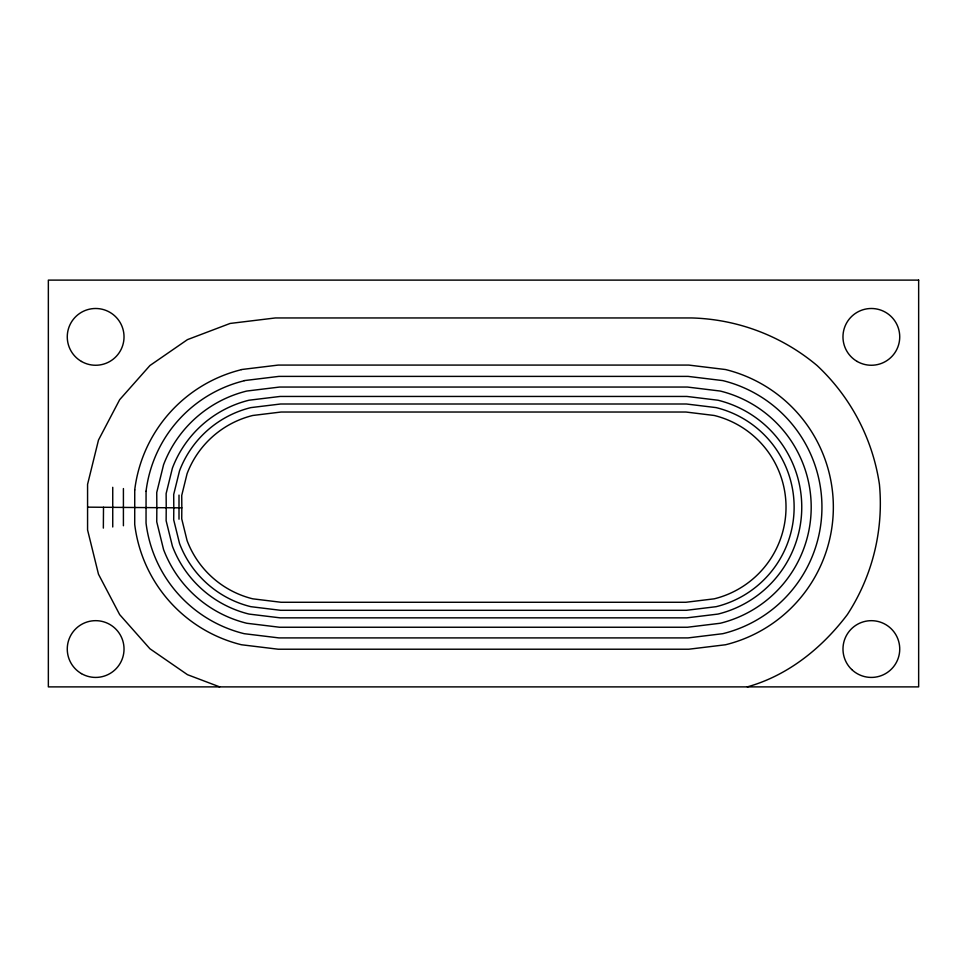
<?xml version="1.0" encoding="UTF-8"?>
<svg xmlns="http://www.w3.org/2000/svg" width="967" height="967" viewBox="0 0 967 967"><rect width="100%" height="100%" fill="white"/><g stroke="black" fill="none" stroke-linecap="round" stroke-linejoin="round"><path stroke-width="1.45" d="M747.334 686.884C788.153 675.449 822.023 647.999 847.322 614.625C872.452 576.054 883.765 530.182 879.426 484.346C872.669 438.813 850.706 396.966 817.079 365.538C781.819 335.936 737.64 319.183 691.61 317.95L275.39 317.95L230.11 323.449L187.465 339.622L149.921 365.538L119.678 399.673L98.489 440.058L87.574 484.346L87.574 529.952L98.489 574.241L119.678 614.625L149.921 648.76L187.465 674.676L219.666 686.884M103.348 528.103L103.505 507.264M112.74 526.991L112.74 487.308M123.413 525.746L123.413 488.565M179.004 519.206L179.004 495.092M181.82 507.856L181.736 518.88L187.09 540.638A94.428 94.428 0 0 0 252.786 598.827L281.071 602.272L685.929 602.272L714.214 598.827A94.428 94.428 0 0 0 714.214 415.472L685.929 412.027L281.071 412.027L252.786 415.472A94.428 94.428 0 0 0 187.09 473.661L181.736 495.418L181.82 507.856L87.743 507.155M241.472 369.539L278.23 365.079L688.77 365.079L725.528 369.539A141.726 141.726 0 0 1 725.528 644.759L688.77 649.22L278.23 649.22L241.472 644.759A141.629 141.629 0 0 1 134.715 524.404L134.739 489.894M244.192 380.611L278.919 376.393L688.081 376.393L722.808 380.611A130.327 130.327 0 0 1 722.808 633.687L688.081 637.906L278.919 637.906L244.192 633.687A130.207 130.207 0 0 1 146.041 523.074L146.065 491.224M134.715 489.979A141.629 141.629 0 0 1 241.472 369.66M146.041 491.333A130.207 130.207 0 0 1 244.204 380.756M156.847 507.675L156.739 521.817L163.568 549.558A119.582 119.582 0 0 0 246.766 623.256L279.56 627.245L687.44 627.245L720.234 623.256A119.582 119.582 0 0 0 720.234 391.043L687.44 387.054L279.56 387.054L246.766 391.043A119.582 119.582 0 0 0 163.568 464.74L156.739 492.481L156.847 507.675M166.227 507.748L166.131 520.717L172.416 546.198A110.129 110.129 0 0 0 249.027 614.081L280.128 617.853L686.872 617.853L717.973 614.081A110.129 110.129 0 0 0 717.973 400.217L686.872 396.446L280.128 396.446L249.027 400.217A110.129 110.129 0 0 0 172.416 468.101L166.131 493.581L166.227 507.748M173.794 507.796L173.697 519.823L179.536 543.502A102.514 102.514 0 0 0 250.852 606.684L280.587 610.298L686.413 610.298L716.148 606.684A102.514 102.514 0 0 0 716.148 407.615L686.413 404.001L280.587 404.001L250.852 407.615A102.514 102.514 0 0 0 179.536 470.796L173.697 494.475L173.794 507.796M918.65 280.116L48.35 280.116L48.35 686.884L918.65 686.884L918.65 280.116M81.458 673.624A28.381 28.381 0 0 0 124.03 649.05A28.381 28.381 0 0 0 81.458 624.464A28.381 28.381 0 0 0 81.458 673.624M851.697 669.515A28.381 28.381 0 0 0 898.911 655.844A28.381 28.381 0 0 0 863.458 621.793A28.381 28.381 0 0 0 851.697 669.515M857.161 361.453A28.381 28.381 0 0 0 899.733 336.879A28.381 28.381 0 0 0 857.161 312.293A28.381 28.381 0 0 0 857.161 361.453M81.458 361.453A28.381 28.381 0 0 0 124.03 336.879A28.381 28.381 0 0 0 81.458 312.293A28.381 28.381 0 0 0 81.458 361.453"/></g></svg>
